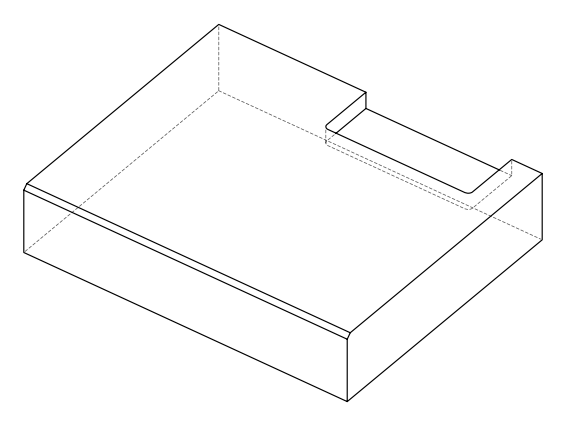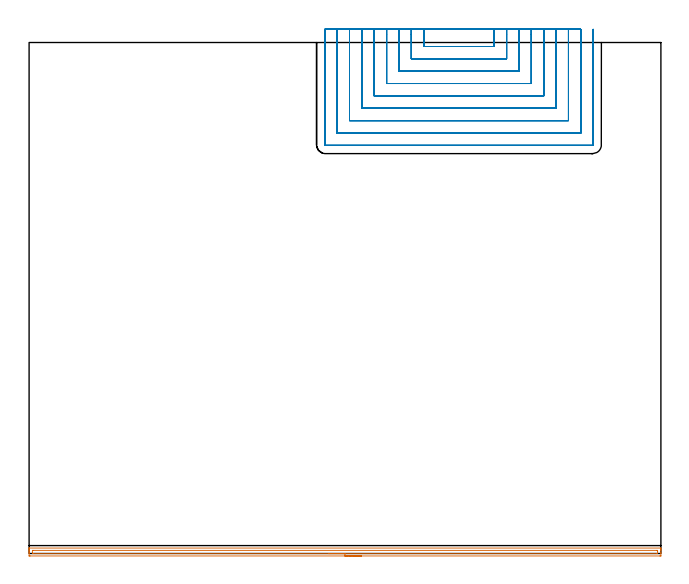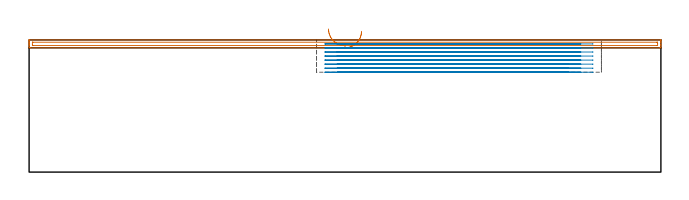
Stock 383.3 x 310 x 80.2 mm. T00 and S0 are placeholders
(PLAN: 2 operations, 1 tool changes, 60 min)
(1 AREA_MILL | FG_CHAMFER_SURFACE | UGT0205_001 | 6.31 min | 4416 mm3)
(2 MILL_SLOT | SLOT_PARTIAL_RECTANGULAR | NXT0201_013 | Follow Part, ap 2.5, ae 75% | 53.69 min | 228046 mm3)
(TOOL UGT0205_001 | Chamfer Mill 20 x 3 x 45 deg. | D20 FL50 Z2)
(TOOL NXT0201_013 | ENDMILL 10mm | D10 FL30 Z4)
(OP 1 AREA_MILL)
G17 G21 G94 G90
T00 M6
G54
G17 G0 G90 X201.65 Y-1.5 S1061 M3
G43 Z90.2 H0
Z85.4
G94 G1 X201.612 Z84.528 F250.
X201.498 Z83.663
X201.309 Z82.812
X201.047 Z81.98
X200.713 Z81.174
X200.31 Z80.4
X199.842 Z79.664
X199.31 Z78.972
X198.721 Z78.329
X198.078 Z77.74
X197.386 Z77.208
X196.65 Z76.74
X195.876 Z76.337
X195.07 Z76.003
X194.238 Z75.741
X193.387 Z75.552
X192.522 Z75.438
X191.65 Z75.4
X0.609
X0.003 Y-1.495 Z75.401
X0.001 Y-1.494
X0. Y0.007 Z76.901
Y0.574 Z77.471
Y0.9 Z77.796
Y1.467 Z78.364
Y1.793 Z78.688
Y2.444 Z79.344
Y2.852 Z79.752
X0.003 Y3.24 Z80.131
X0.006 Y3.292 Z80.183
X0.008 Y3.297 Z80.188
X0.163 Y3.3 Z80.2
X383.137
X383.29 Y3.297 Z80.188
X383.293 Y3.241 Z80.133
X383.3 Y2.852 Z79.752
Y2.444 Z79.344
Y1.793 Z78.688
Y0.574 Z77.471
Y0.007 Z76.901
X383.299 Y-1.494 Z75.401
X383.297 Y-1.495 Z75.4
X382.691 Y-1.5
X191.65
Y-0.086 Z76.814
X2.395
X2.302 Y-0.085 Z76.815
X2.117 Y-0.081 Z76.819
X2.009 Y-0.077 Z76.823
X2.006 Y-0.049 Z76.851
X2.003 Y0.007 Z76.907
X2. Y0.401 Z77.301
X2.002 Y1.842 Z78.742
X2.005 Y1.866 Z78.766
X2.009 Y1.874 Z78.774
X2.026 Y1.879 Z78.779
X2.209 Y1.884 Z78.784
X2.302 Y1.885 Z78.785
X380.905 Y1.886 Z78.786
X380.998 Y1.885 Z78.785
X381.183 Y1.881 Z78.781
X381.291 Y1.877 Z78.777
X381.294 Y1.849 Z78.749
X381.297 Y1.793 Z78.693
X381.3 Y1.399 Z78.299
X381.298 Y-0.042 Z76.858
X381.295 Y-0.066 Z76.834
X381.292 Y-0.074 Z76.826
X381.274 Y-0.079 Z76.821
X381.091 Y-0.084 Z76.816
X380.998 Y-0.086 Z76.814
X191.65
X190.778 Z76.852
X189.914 Z76.966
X189.062 Z77.155
X188.23 Z77.417
X187.424 Z77.751
X186.65 Z78.154
X185.914 Z78.623
X185.222 Z79.154
X184.579 Z79.743
X183.99 Z80.386
X183.459 Z81.078
X182.99 Z81.814
X182.587 Z82.588
X182.253 Z83.394
X181.991 Z84.226
X181.802 Z85.078
X181.688 Z85.943
X181.65 Z86.814
G0 Z90.2
M5
M2
(OP 2 MILL_SLOT)
G17 G21 G94 G90
T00 M6
G54
G17 G0 G90 X239.4 Y318. S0 M3
G43 Z90.2 H0
Z77.75
G94 G1 Y315. F250.
Y307.6 F500.
X282.2
Y315.
Y318. F250.
X231.9
Y315.
Y300.1 F500.
X289.7
Y315.
Y318. F250.
X224.4
Y315.
Y292.6 F500.
X297.2
Y315.
Y318. F250.
X216.9
Y315.
Y285.1 F500.
X304.7
Y315.
Y318. F250.
X209.4
Y315.
Y277.6 F500.
X312.2
Y315.
Y318. F250.
X201.9
Y315.
Y270.1 F500.
X319.7
Y315.
Y318. F250.
X194.4
Y315.
Y262.6 F500.
X327.2
Y315.
Y318. F250.
X186.9
Y315.
Y255.1 F500.
X334.7
Y315.
Y318. F250.
X179.4
Y315.
Y248. F500.
G3 X179.8 Y247.6 R0.4
G1 X341.8
G3 X342.2 Y248. R0.4
G1 Y315.
Y318. F250.
G0 X239.4 Z75.3
G1 Y315.
Y307.6 F500.
X282.2
Y315.
Y318. F250.
X231.9
Y315.
Y300.1 F500.
X289.7
Y315.
Y318. F250.
X224.4
Y315.
Y292.6 F500.
X297.2
Y315.
Y318. F250.
X216.9
Y315.
Y285.1 F500.
X304.7
Y315.
Y318. F250.
X209.4
Y315.
Y277.6 F500.
X312.2
Y315.
Y318. F250.
X201.9
Y315.
Y270.1 F500.
X319.7
Y315.
Y318. F250.
X194.4
Y315.
Y262.6 F500.
X327.2
Y315.
Y318. F250.
X186.9
Y315.
Y255.1 F500.
X334.7
Y315.
Y318. F250.
X179.4
Y315.
Y248. F500.
G3 X179.8 Y247.6 R0.4
G1 X341.8
G3 X342.2 Y248. R0.4
G1 Y315.
Y318. F250.
G0 X239.4 Z72.85
G1 Y315.
Y307.6 F500.
X282.2
Y315.
Y318. F250.
X231.9
Y315.
Y300.1 F500.
X289.7
Y315.
Y318. F250.
X224.4
Y315.
Y292.6 F500.
X297.2
Y315.
Y318. F250.
X216.9
Y315.
Y285.1 F500.
X304.7
Y315.
Y318. F250.
X209.4
Y315.
Y277.6 F500.
X312.2
Y315.
Y318. F250.
X201.9
Y315.
Y270.1 F500.
X319.7
Y315.
Y318. F250.
X194.4
Y315.
Y262.6 F500.
X327.2
Y315.
Y318. F250.
X186.9
Y315.
Y255.1 F500.
X334.7
Y315.
Y318. F250.
X179.4
Y315.
Y248. F500.
G3 X179.8 Y247.6 R0.4
G1 X341.8
G3 X342.2 Y248. R0.4
G1 Y315.
Y318. F250.
G0 X239.4 Z70.4
G1 Y315.
Y307.6 F500.
X282.2
Y315.
Y318. F250.
X231.9
Y315.
Y300.1 F500.
X289.7
Y315.
Y318. F250.
X224.4
Y315.
Y292.6 F500.
X297.2
Y315.
Y318. F250.
X216.9
Y315.
Y285.1 F500.
X304.7
Y315.
Y318. F250.
X209.4
Y315.
Y277.6 F500.
X312.2
Y315.
Y318. F250.
X201.9
Y315.
Y270.1 F500.
X319.7
Y315.
Y318. F250.
X194.4
Y315.
Y262.6 F500.
X327.2
Y315.
Y318. F250.
X186.9
Y315.
Y255.1 F500.
X334.7
Y315.
Y318. F250.
X179.4
Y315.
Y248. F500.
G3 X179.8 Y247.6 R0.4
G1 X341.8
G3 X342.2 Y248. R0.4
G1 Y315.
Y318. F250.
G0 X239.4 Z67.95
G1 Y315.
Y307.6 F500.
X282.2
Y315.
Y318. F250.
X231.9
Y315.
Y300.1 F500.
X289.7
Y315.
Y318. F250.
X224.4
Y315.
Y292.6 F500.
X297.2
Y315.
Y318. F250.
X216.9
Y315.
Y285.1 F500.
X304.7
Y315.
Y318. F250.
X209.4
Y315.
Y277.6 F500.
X312.2
Y315.
Y318. F250.
X201.9
Y315.
Y270.1 F500.
X319.7
Y315.
Y318. F250.
X194.4
Y315.
Y262.6 F500.
X327.2
Y315.
Y318. F250.
X186.9
Y315.
Y255.1 F500.
X334.7
Y315.
Y318. F250.
X179.4
Y315.
Y248. F500.
G3 X179.8 Y247.6 R0.4
G1 X341.8
G3 X342.2 Y248. R0.4
G1 Y315.
Y318. F250.
G0 X239.4 Z65.5
G1 Y315.
Y307.6 F500.
X282.2
Y315.
Y318. F250.
X231.9
Y315.
Y300.1 F500.
X289.7
Y315.
Y318. F250.
X224.4
Y315.
Y292.6 F500.
X297.2
Y315.
Y318. F250.
X216.9
Y315.
Y285.1 F500.
X304.7
Y315.
Y318. F250.
X209.4
Y315.
Y277.6 F500.
X312.2
Y315.
Y318. F250.
X201.9
Y315.
Y270.1 F500.
X319.7
Y315.
Y318. F250.
X194.4
Y315.
Y262.6 F500.
X327.2
Y315.
Y318. F250.
X186.9
Y315.
Y255.1 F500.
X334.7
Y315.
Y318. F250.
X179.4
Y315.
Y248. F500.
G3 X179.8 Y247.6 R0.4
G1 X341.8
G3 X342.2 Y248. R0.4
G1 Y315.
Y318. F250.
G0 X239.4 Z63.05
G1 Y315.
Y307.6 F500.
X282.2
Y315.
Y318. F250.
X231.9
Y315.
Y300.1 F500.
X289.7
Y315.
Y318. F250.
X224.4
Y315.
Y292.6 F500.
X297.2
Y315.
Y318. F250.
X216.9
Y315.
Y285.1 F500.
X304.7
Y315.
Y318. F250.
X209.4
Y315.
Y277.6 F500.
X312.2
Y315.
Y318. F250.
X201.9
Y315.
Y270.1 F500.
X319.7
Y315.
Y318. F250.
X194.4
Y315.
Y262.6 F500.
X327.2
Y315.
Y318. F250.
X186.9
Y315.
Y255.1 F500.
X334.7
Y315.
Y318. F250.
X179.4
Y315.
Y248. F500.
G3 X179.8 Y247.6 R0.4
G1 X341.8
G3 X342.2 Y248. R0.4
G1 Y315.
Y318. F250.
G0 X239.4 Z60.6
G1 Y315.
Y307.6 F500.
X282.2
Y315.
Y318. F250.
X231.9
Y315.
Y300.1 F500.
X289.7
Y315.
Y318. F250.
X224.4
Y315.
Y292.6 F500.
X297.2
Y315.
Y318. F250.
X216.9
Y315.
Y285.1 F500.
X304.7
Y315.
Y318. F250.
X209.4
Y315.
Y277.6 F500.
X312.2
Y315.
Y318. F250.
X201.9
Y315.
Y270.1 F500.
X319.7
Y315.
Y318. F250.
X194.4
Y315.
Y262.6 F500.
X327.2
Y315.
Y318. F250.
X186.9
Y315.
Y255.1 F500.
X334.7
Y315.
Y318. F250.
X179.4
Y315.
Y248. F500.
G3 X179.8 Y247.6 R0.4
G1 X341.8
G3 X342.2 Y248. R0.4
G1 Y315.
Y318. F250.
G0 Z90.2
M5
M2
